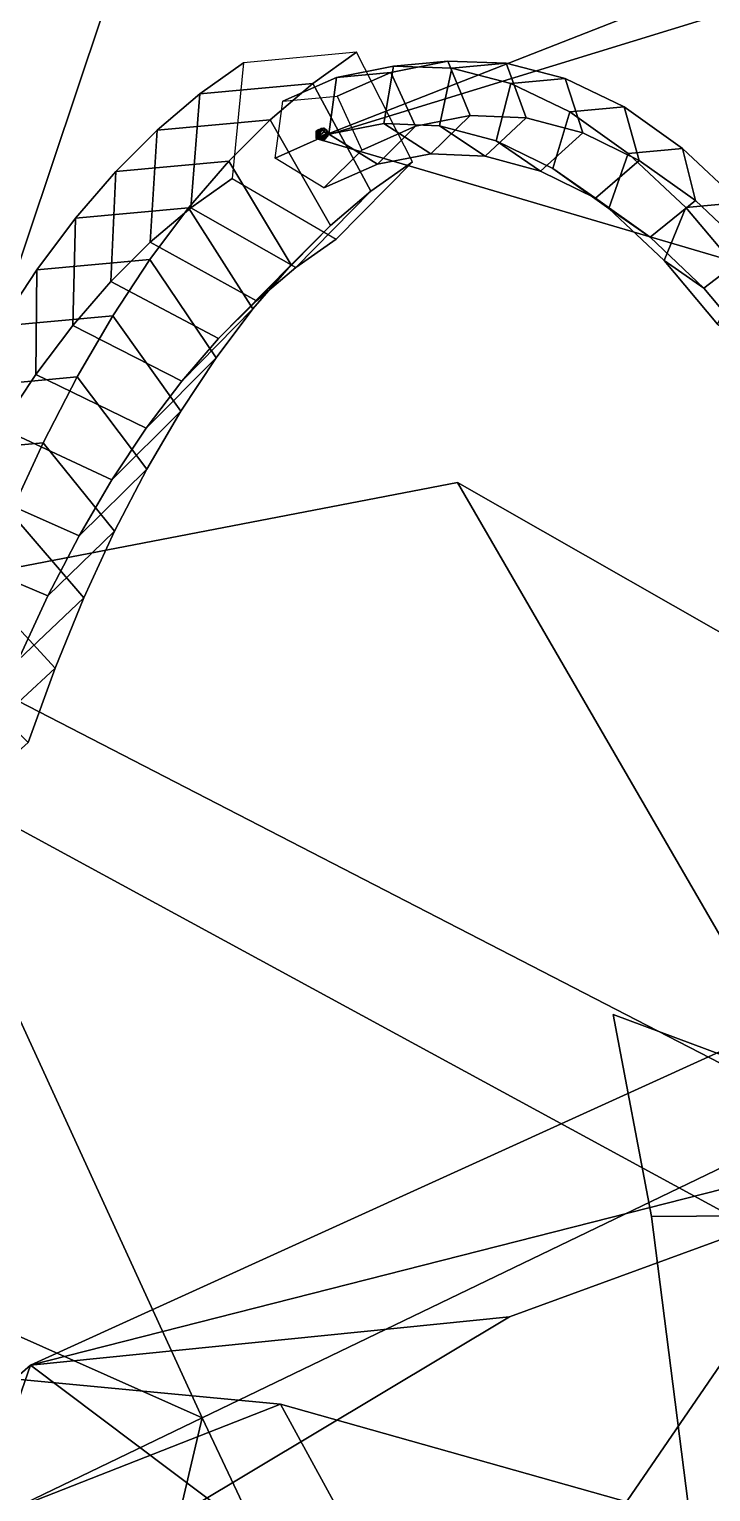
# Model space of a CAD drawing. Header units: metres. Extents: x -219 to 389, y -251 to 301.
# Drawn here: x 241.09 to 245.84, y 13.91 to 24.11 of the extents above; entities that cross this region are included whole.
import ezdxf

# ---------------------------------------------------------------- set-up
doc = ezdxf.new("R2010")
doc.units = ezdxf.units.M

msp = doc.modelspace()

# ---------------------------------------------------------------- linework, layer by layer
at = {"layer": 'Breeder_2Pdncle', "color": 3}
for points in [[(240.3119, 14.7577, 758.2787), (242.8409, 14.5199, 761.8264), (238.5516, 12.8354, 764.7711), (236.0226, 13.07321, 761.2236)], [(240.9989, 10.1896, 753.6501), (243.0566, 10.389, 756.7614), (240.3119, 14.7577, 758.2787), (237.92, 14.4864, 754.6397)], [(243.0566, 10.389, 756.7614), (245.2293, 10.1526, 759.7908), (242.8409, 14.5199, 761.8264), (240.3119, 14.7577, 758.2787)], [(242.8409, 14.5199, 761.8264), (245.4689, 13.7766, 765.2291), (241.1796, 12.09212, 768.1738), (238.5516, 12.8354, 764.7711)], [(245.2293, 10.1526, 759.7908), (247.4844, 9.4839, 762.6929), (245.4689, 13.7766, 765.2291), (242.8409, 14.5199, 761.8264)]]:
    msp.add_3dface(points, dxfattribs=at)
at = {"layer": 'Breeder_Intrnd', "color": 3}
for points in [[(242.2783, 23.6564, 770.4418), (242.5835, 23.873, 771.1353), (242.5045, 23.06624, 771.4212), (242.2147, 22.8616, 770.7629)], [(243.067, 23.7293, 770.072), (243.3721, 23.9459, 770.7654), (242.5835, 23.873, 771.1353), (242.2783, 23.6564, 770.4418)], [(243.4718, 22.9778, 770.1734), (243.7616, 23.1825, 770.8317), (243.3721, 23.9459, 770.7654), (243.067, 23.7293, 770.072)], [(242.7695, 23.476, 769.3876), (243.067, 23.7293, 770.072), (242.2783, 23.6564, 770.4418), (241.9809, 23.403, 769.7575)], [(243.1893, 22.7383, 769.5237), (243.4718, 22.9778, 770.1734), (243.067, 23.7293, 770.072), (242.7695, 23.476, 769.3876)], [(241.9809, 23.403, 769.7575), (242.2783, 23.6564, 770.4418), (242.2147, 22.8616, 770.7629), (241.9322, 22.622, 770.1133)], [(242.4805, 23.1864, 768.7142), (242.7695, 23.476, 769.3876), (241.9809, 23.403, 769.7575), (241.6918, 23.1135, 769.084)], [(242.9148, 22.4644, 768.8844), (243.1893, 22.7383, 769.5237), (242.7695, 23.476, 769.3876), (242.4805, 23.1864, 768.7142)], [(241.6918, 23.1135, 769.084), (241.9809, 23.403, 769.7575), (241.9322, 22.622, 770.1133), (241.6577, 22.3481, 769.4739)], [(242.2006, 22.8614, 768.0532), (242.4805, 23.1864, 768.7142), (241.6918, 23.1135, 769.084), (241.4119, 22.7885, 768.4231)], [(242.649, 22.1569, 768.2568), (242.9148, 22.4644, 768.8844), (242.4805, 23.1864, 768.7142), (242.2006, 22.8614, 768.0532)], [(242.9481, 22.4446, 770.598), (243.2284, 22.6419, 771.2346), (243.7616, 23.1825, 770.8317), (243.4718, 22.9778, 770.1734)], [(241.4119, 22.7885, 768.4231), (241.6918, 23.1135, 769.084), (241.6577, 22.3481, 769.4739), (241.3919, 22.04063, 768.8464)], [(242.2147, 22.8616, 770.7629), (242.5045, 23.06624, 771.4212), (243.2284, 22.6419, 771.2346), (242.9481, 22.4446, 770.598)], [(242.6748, 22.2136, 769.9697), (242.9481, 22.4446, 770.598), (243.4718, 22.9778, 770.1734), (243.1893, 22.7383, 769.5237)], [(241.9305, 22.5017, 767.4063), (242.2006, 22.8614, 768.0532), (241.4119, 22.7885, 768.4231), (241.1418, 22.4288, 767.7761)], [(242.3924, 21.8164, 767.6425), (242.649, 22.1569, 768.2568), (242.2006, 22.8614, 768.0532), (241.9305, 22.5017, 767.4063)], [(241.9322, 22.622, 770.1133), (242.2147, 22.8616, 770.7629), (242.9481, 22.4446, 770.598), (242.6748, 22.2136, 769.9697)], [(241.1418, 22.4288, 767.7761), (241.4119, 22.7885, 768.4231), (241.3919, 22.04063, 768.8464), (241.1353, 21.7001, 768.2321)], [(242.4093, 21.9493, 769.3513), (242.6748, 22.2136, 769.9697), (243.1893, 22.7383, 769.5237), (242.9148, 22.4644, 768.8844)], [(241.6577, 22.3481, 769.4739), (241.9322, 22.622, 770.1133), (242.6748, 22.2136, 769.9697), (242.4093, 21.9493, 769.3513)], [(241.6708, 22.1083, 766.775), (241.9305, 22.5017, 767.4063), (241.1418, 22.4288, 767.7761), (240.8821, 22.03534, 767.1448)], [(242.1457, 21.4438, 767.043), (242.3924, 21.8164, 767.6425), (241.9305, 22.5017, 767.4063), (241.6708, 22.1083, 766.775)], [(242.152, 21.6525, 768.7442), (242.4093, 21.9493, 769.3513), (242.9148, 22.4644, 768.8844), (242.649, 22.1569, 768.2568)], [(240.8821, 22.03534, 767.1448), (241.1418, 22.4288, 767.7761), (241.1353, 21.7001, 768.2321), (240.8886, 21.3275, 767.6325)], [(241.3919, 22.04063, 768.8464), (241.6577, 22.3481, 769.4739), (242.4093, 21.9493, 769.3513), (242.152, 21.6525, 768.7442)], [(241.9038, 21.3238, 768.15), (242.152, 21.6525, 768.7442), (242.649, 22.1569, 768.2568), (242.3924, 21.8164, 767.6425)], [(241.4222, 21.6819, 766.1607), (241.6708, 22.1083, 766.775), (240.8821, 22.03534, 767.1448), (240.6335, 21.6089, 766.5305)], [(241.1353, 21.7001, 768.2321), (241.3919, 22.04063, 768.8464), (242.152, 21.6525, 768.7442), (241.9038, 21.3238, 768.15)], [(241.9095, 21.04002, 766.4597), (242.1457, 21.4438, 767.043), (241.6708, 22.1083, 766.775), (241.4222, 21.6819, 766.1607)], [(241.6651, 20.964, 767.57), (241.9038, 21.3238, 768.15), (242.3924, 21.8164, 767.6425), (242.1457, 21.4438, 767.043)], [(241.1853, 21.2237, 765.565), (241.4222, 21.6819, 766.1607), (240.6335, 21.6089, 766.5305), (240.3966, 21.1507, 765.9348)], [(240.8886, 21.3275, 767.6325), (241.1353, 21.7001, 768.2321), (241.9038, 21.3238, 768.15), (241.6651, 20.964, 767.57)], [(241.6844, 20.6059, 765.8939), (241.9095, 21.04002, 766.4597), (241.4222, 21.6819, 766.1607), (241.1853, 21.2237, 765.565)], [(241.4365, 20.5741, 767.0056), (241.6651, 20.964, 767.57), (242.1457, 21.4438, 767.043), (241.9095, 21.04002, 766.4597)], [(240.6524, 20.9237, 767.0491), (240.8886, 21.3275, 767.6325), (241.6651, 20.964, 767.57), (241.4365, 20.5741, 767.0056)], [(240.9606, 20.7347, 764.9894), (241.1853, 21.2237, 765.565), (240.3966, 21.1507, 765.9348), (240.1719, 20.6618, 765.3592)], [(241.4708, 20.1427, 765.3471), (241.6844, 20.6059, 765.8939), (241.1853, 21.2237, 765.565), (240.9606, 20.7347, 764.9894)], [(241.2186, 20.1549, 766.4583), (241.4365, 20.5741, 767.0056), (241.9095, 21.04002, 766.4597), (241.6844, 20.6059, 765.8939)], [(240.4273, 20.4896, 766.4834), (240.6524, 20.9237, 767.0491), (241.4365, 20.5741, 767.0056), (241.2186, 20.1549, 766.4583)], [(241.2694, 19.6513, 764.8207), (241.4708, 20.1427, 765.3471), (240.9606, 20.7347, 764.9894), (240.7486, 20.2162, 764.4352)], [(241.0119, 19.7074, 765.9292), (241.2186, 20.1549, 766.4583), (241.6844, 20.6059, 765.8939), (241.4708, 20.1427, 765.3471)], [(240.2137, 20.02643, 765.9366), (240.4273, 20.4896, 766.4834), (241.2186, 20.1549, 766.4583), (241.0119, 19.7074, 765.9292)], [(241.0806, 19.1331, 764.3158), (241.2694, 19.6513, 764.8207), (240.7486, 20.2162, 764.4352), (240.55, 19.6694, 763.9037)], [(240.8169, 19.2328, 765.4198), (241.0119, 19.7074, 765.9292), (241.4708, 20.1427, 765.3471), (241.2694, 19.6513, 764.8207)], [(240.6341, 18.7321, 764.9312), (240.8169, 19.2328, 765.4198), (241.2694, 19.6513, 764.8207), (241.0806, 19.1331, 764.3158)]]:
    msp.add_3dface(points, dxfattribs=at)
at = {"layer": 'Breeder_Leaf', "color": 3}
for points in [[(228.2373, 69.8828, 104.9231), (265.9114, 4.9972, 60.4566), (225.3758, 27.03698, 104.7662)], [(228.2373, 69.8828, 104.9231), (225.3758, 27.03698, 104.7662), (265.9114, 4.9972, 60.4566)], [(234.3943, 25.4744, 735.886), (242.6145, 27.2468, 731.9849), (240.7389, 21.6493, 736.7704)], [(234.3943, 25.4744, 735.886), (240.7389, 21.6493, 736.7704), (242.6145, 27.2468, 731.9849)], [(265.9114, 4.9972, 60.4566), (215.0832, 0.6463, 135.5015), (225.3758, 27.03698, 104.7662)], [(265.9114, 4.9972, 60.4566), (225.3758, 27.03698, 104.7662), (215.0832, 0.6463, 135.5015)], [(239.6917, 20.1016, 785.0446), (244.0757, 20.9452, 782.7405), (246.6417, 16.5178, 782.3834)], [(239.6917, 20.1016, 785.0446), (246.6417, 16.5178, 782.3834), (244.0757, 20.9452, 782.7405)], [(246.6417, 16.5178, 782.3834), (244.0757, 20.9452, 782.7405), (246.4726, 19.5797, 779.8682)], [(246.6417, 16.5178, 782.3834), (246.4726, 19.5797, 779.8682), (244.0757, 20.9452, 782.7405)], [(242.2945, 14.4236, 784.4057), (235.1361, 17.612, 788.1014), (239.6917, 20.1016, 785.0446)], [(242.2945, 14.4236, 784.4057), (239.6917, 20.1016, 785.0446), (235.1361, 17.612, 788.1014)], [(239.6917, 20.1016, 785.0446), (246.6417, 16.5178, 782.3834), (242.2945, 14.4236, 784.4057)], [(239.6917, 20.1016, 785.0446), (242.2945, 14.4236, 784.4057), (246.6417, 16.5178, 782.3834)], [(235.1361, 17.612, 788.1014), (242.2945, 14.4236, 784.4057), (237.4124, 12.07163, 786.6938)], [(235.1361, 17.612, 788.1014), (237.4124, 12.07163, 786.6938), (242.2945, 14.4236, 784.4057)], [(248.8764, 15.8526, 781.9397), (245.4287, 15.8282, 785.738), (245.1607, 17.2369, 782.0226)], [(248.8764, 15.8526, 781.9397), (245.1607, 17.2369, 782.0226), (245.4287, 15.8282, 785.738)], [(246.6417, 16.5178, 782.3834), (245.3519, 7.9568, 784.9577), (242.2945, 14.4236, 784.4057)], [(246.6417, 16.5178, 782.3834), (242.2945, 14.4236, 784.4057), (245.3519, 7.9568, 784.9577)], [(246.6417, 16.5178, 782.3834), (248.9139, 10.5289, 782.6766), (245.3519, 7.9568, 784.9577)], [(246.6417, 16.5178, 782.3834), (245.3519, 7.9568, 784.9577), (248.9139, 10.5289, 782.6766)], [(245.9675, 11.5986, 788.3948), (245.4287, 15.8282, 785.738), (248.8764, 15.8526, 781.9397)], [(245.9675, 11.5986, 788.3948), (248.8764, 15.8526, 781.9397), (245.4287, 15.8282, 785.738)], [(242.2945, 14.4236, 784.4057), (240.3716, 6.258, 787.7433), (237.4124, 12.07163, 786.6938)], [(242.2945, 14.4236, 784.4057), (237.4124, 12.07163, 786.6938), (240.3716, 6.258, 787.7433)], [(245.3519, 7.9568, 784.9577), (240.3716, 6.258, 787.7433), (242.2945, 14.4236, 784.4057)], [(245.3519, 7.9568, 784.9577), (242.2945, 14.4236, 784.4057), (240.3716, 6.258, 787.7433)]]:
    msp.add_3dface(points, dxfattribs=at)
at = {"layer": 'Breeder_Mrstm', "color": 3}
for points in [[(243.1084, 23.4027, 771.1542), (243.1348, 23.4107, 771.1421), (243.0894, 23.3448, 771.077)], [(243.1084, 23.4027, 771.1542), (243.0894, 23.3448, 771.077), (243.1348, 23.4107, 771.1421)], [(243.0894, 23.3448, 771.077), (243.1247, 23.4042, 771.1465), (243.1479, 23.3927, 771.14)], [(243.0894, 23.3448, 771.077), (243.1479, 23.3927, 771.14), (243.1247, 23.4042, 771.1465)], [(243.0894, 23.3448, 771.077), (243.0932, 23.3845, 771.1665), (243.1084, 23.4027, 771.1542)], [(243.0894, 23.3448, 771.077), (243.1084, 23.4027, 771.1542), (243.0932, 23.3845, 771.1665)], [(243.0914, 23.3676, 771.1726), (243.0902, 23.3969, 771.166), (243.0894, 23.3448, 771.077)], [(243.0914, 23.3676, 771.1726), (243.0894, 23.3448, 771.077), (243.0902, 23.3969, 771.166)], [(243.1479, 23.3927, 771.14), (243.1665, 23.369, 771.1411), (243.0894, 23.3448, 771.077)], [(243.1479, 23.3927, 771.14), (243.0894, 23.3448, 771.077), (243.1665, 23.369, 771.1411)], [(243.0894, 23.3448, 771.077), (243.1562, 23.3767, 771.1412), (243.1556, 23.3513, 771.1494)], [(243.0894, 23.3448, 771.077), (243.1556, 23.3513, 771.1494), (243.1562, 23.3767, 771.1412)], [(243.0894, 23.3448, 771.077), (243.105, 23.3447, 771.1738), (243.0914, 23.3676, 771.1726)], [(243.0894, 23.3448, 771.077), (243.0914, 23.3676, 771.1726), (243.105, 23.3447, 771.1738)], [(243.0902, 23.3969, 771.166), (243.1067, 23.3804, 771.2077), (243.1093, 23.4073, 771.1962)], [(243.0902, 23.3969, 771.166), (243.1093, 23.4073, 771.1962), (243.1067, 23.3804, 771.2077)], [(243.0914, 23.3676, 771.1726), (243.1067, 23.3804, 771.2077), (243.0902, 23.3969, 771.166)], [(243.0914, 23.3676, 771.1726), (243.0902, 23.3969, 771.166), (243.1067, 23.3804, 771.2077)], [(243.0914, 23.3676, 771.1726), (243.1193, 23.354, 771.2104), (243.1067, 23.3804, 771.2077)], [(243.0914, 23.3676, 771.1726), (243.1067, 23.3804, 771.2077), (243.1193, 23.354, 771.2104)], [(243.105, 23.3447, 771.1738), (243.1193, 23.354, 771.2104), (243.0914, 23.3676, 771.1726)], [(243.105, 23.3447, 771.1738), (243.0914, 23.3676, 771.1726), (243.1193, 23.354, 771.2104)], [(243.0932, 23.3845, 771.1665), (243.1067, 23.3965, 771.2027), (243.1084, 23.4027, 771.1542)], [(243.0932, 23.3845, 771.1665), (243.1084, 23.4027, 771.1542), (243.1067, 23.3965, 771.2027)], [(243.0947, 23.3457, 771.1799), (243.135, 23.3468, 771.2057), (243.1095, 23.3607, 771.2106)], [(243.0947, 23.3457, 771.1799), (243.1095, 23.3607, 771.2106), (243.135, 23.3468, 771.2057)], [(243.1084, 23.4027, 771.1542), (243.1067, 23.3965, 771.2027), (243.1255, 23.4144, 771.1888)], [(243.1084, 23.4027, 771.1542), (243.1255, 23.4144, 771.1888), (243.1067, 23.3965, 771.2027)], [(243.1084, 23.4027, 771.1542), (243.1255, 23.4144, 771.1888), (243.1348, 23.4107, 771.1421)], [(243.1084, 23.4027, 771.1542), (243.1348, 23.4107, 771.1421), (243.1255, 23.4144, 771.1888)], [(243.1247, 23.4042, 771.1465), (243.1403, 23.4176, 771.1813), (243.1479, 23.3927, 771.14)], [(243.1247, 23.4042, 771.1465), (243.1479, 23.3927, 771.14), (243.1403, 23.4176, 771.1813)], [(243.1348, 23.4107, 771.1421), (243.1255, 23.4144, 771.1888), (243.1514, 23.4161, 771.1749)], [(243.1348, 23.4107, 771.1421), (243.1514, 23.4161, 771.1749), (243.1255, 23.4144, 771.1888)], [(243.1479, 23.3927, 771.14), (243.1403, 23.4176, 771.1813), (243.1647, 23.4024, 771.1753)], [(243.1479, 23.3927, 771.14), (243.1647, 23.4024, 771.1753), (243.1403, 23.4176, 771.1813)], [(243.1556, 23.3513, 771.1494), (243.1705, 23.3609, 771.1857), (243.1418, 23.3291, 771.1644)], [(243.1556, 23.3513, 771.1494), (243.1418, 23.3291, 771.1644), (243.1705, 23.3609, 771.1857)], [(243.1418, 23.3291, 771.1644), (243.1705, 23.3609, 771.1857), (243.1517, 23.3418, 771.1979)], [(243.1418, 23.3291, 771.1644), (243.1517, 23.3418, 771.1979), (243.1705, 23.3609, 771.1857)], [(243.1479, 23.3927, 771.14), (243.1647, 23.4024, 771.1753), (243.1665, 23.369, 771.1411)], [(243.1479, 23.3927, 771.14), (243.1665, 23.369, 771.1411), (243.1647, 23.4024, 771.1753)], [(243.1562, 23.3767, 771.1412), (243.174, 23.3883, 771.1756), (243.1556, 23.3513, 771.1494)], [(243.1562, 23.3767, 771.1412), (243.1556, 23.3513, 771.1494), (243.174, 23.3883, 771.1756)], [(243.1556, 23.3513, 771.1494), (243.174, 23.3883, 771.1756), (243.1705, 23.3609, 771.1857)], [(243.1556, 23.3513, 771.1494), (243.1705, 23.3609, 771.1857), (243.174, 23.3883, 771.1756)], [(243.1665, 23.369, 771.1411), (243.1647, 23.4024, 771.1753), (243.1774, 23.3759, 771.176)], [(243.1665, 23.369, 771.1411), (243.1774, 23.3759, 771.176), (243.1647, 23.4024, 771.1753)], [(243.1556, 23.3513, 771.1494), (243.1418, 23.3291, 771.1644), (243.0894, 23.3448, 771.077)], [(243.1556, 23.3513, 771.1494), (243.0894, 23.3448, 771.077), (243.1418, 23.3291, 771.1644)], [(243.1209, 23.3354, 771.1696), (243.0947, 23.3457, 771.1799), (243.0894, 23.3448, 771.077)], [(243.1209, 23.3354, 771.1696), (243.0894, 23.3448, 771.077), (243.0947, 23.3457, 771.1799)], [(243.0894, 23.3448, 771.077), (243.1445, 23.3398, 771.1579), (243.1209, 23.3354, 771.1696)], [(243.0894, 23.3448, 771.077), (243.1209, 23.3354, 771.1696), (243.1445, 23.3398, 771.1579)], [(243.1209, 23.3354, 771.1696), (243.135, 23.3468, 771.2057), (243.0947, 23.3457, 771.1799)], [(243.1209, 23.3354, 771.1696), (243.0947, 23.3457, 771.1799), (243.135, 23.3468, 771.2057)], [(243.1445, 23.3398, 771.1579), (243.1616, 23.3488, 771.1934), (243.1209, 23.3354, 771.1696)], [(243.1445, 23.3398, 771.1579), (243.1209, 23.3354, 771.1696), (243.1616, 23.3488, 771.1934)], [(243.1209, 23.3354, 771.1696), (243.1616, 23.3488, 771.1934), (243.135, 23.3468, 771.2057)], [(243.1209, 23.3354, 771.1696), (243.135, 23.3468, 771.2057), (243.1616, 23.3488, 771.1934)]]:
    msp.add_3dface(points, dxfattribs=at)
at = {"layer": 'Breeder_Petiole', "color": 3}
for points in [[(243.6106, 23.8053, 771.7836), (244.0085, 23.8847, 772.6476), (243.63, 23.8497, 772.8251), (243.2322, 23.7703, 771.9611)], [(243.7822, 23.4302, 771.7811), (244.1642, 23.5046, 772.6102), (244.0085, 23.8847, 772.6476), (243.6106, 23.8053, 771.7836)], [(244.0085, 23.8847, 772.6476), (244.4147, 23.8709, 773.5112), (244.0363, 23.8359, 773.6887), (243.63, 23.8497, 772.8251)], [(244.1642, 23.5046, 772.6102), (244.5542, 23.4895, 773.439), (244.4147, 23.8709, 773.5112), (244.0085, 23.8847, 772.6476)], [(244.4147, 23.8709, 773.5112), (244.8256, 23.7639, 774.3662), (244.4471, 23.7289, 774.5437), (244.0363, 23.8359, 773.6887)], [(244.5542, 23.4895, 773.439), (244.9485, 23.3851, 774.2592), (244.8256, 23.7639, 774.3662), (244.4147, 23.8709, 773.5112)], [(242.8577, 23.6045, 771.1296), (243.2322, 23.7703, 771.9611), (243.179, 23.3744, 772.0639), (242.8044, 23.2087, 771.2325)], [(243.2361, 23.6396, 770.9521), (243.6106, 23.8053, 771.7836), (243.2322, 23.7703, 771.9611), (242.8577, 23.6045, 771.1296)], [(243.2322, 23.7703, 771.9611), (243.63, 23.8497, 772.8251), (243.561, 23.4488, 772.8931), (243.179, 23.3744, 772.0639)], [(243.4076, 23.2645, 770.9496), (243.7822, 23.4302, 771.7811), (243.6106, 23.8053, 771.7836), (243.2361, 23.6396, 770.9521)], [(243.63, 23.8497, 772.8251), (244.0363, 23.8359, 773.6887), (243.951, 23.4337, 773.7218), (243.561, 23.4488, 772.8931)], [(244.0363, 23.8359, 773.6887), (244.4471, 23.7289, 774.5437), (244.3453, 23.3293, 774.542), (243.951, 23.4337, 773.7218)], [(244.8256, 23.7639, 774.3662), (245.237, 23.5648, 775.2042), (244.8585, 23.5298, 775.3817), (244.4471, 23.7289, 774.5437)], [(244.9485, 23.3851, 774.2592), (245.3432, 23.1922, 775.0629), (245.237, 23.5648, 775.2042), (244.8256, 23.7639, 774.3662)], [(244.4471, 23.7289, 774.5437), (244.8585, 23.5298, 775.3817), (244.74, 23.1364, 775.3457), (244.3453, 23.3293, 774.542)], [(245.237, 23.5648, 775.2042), (245.645, 23.2755, 776.0172), (245.2665, 23.2405, 776.1947), (244.8585, 23.5298, 775.3817)], [(245.3432, 23.1922, 775.0629), (245.7346, 22.9128, 775.8425), (245.645, 23.2755, 776.0172), (245.237, 23.5648, 775.2042)], [(243.517, 23.1654, 771.9533), (243.8892, 23.2368, 772.7611), (244.1642, 23.5046, 772.6102), (243.7822, 23.4302, 771.7811)], [(243.8892, 23.2368, 772.7611), (244.2692, 23.2209, 773.5683), (244.5542, 23.4895, 773.439), (244.1642, 23.5046, 772.6102)], [(244.2692, 23.2209, 773.5683), (244.6533, 23.1179, 774.3671), (244.9485, 23.3851, 774.2592), (244.5542, 23.4895, 773.439)], [(244.8585, 23.5298, 775.3817), (245.2665, 23.2405, 776.1947), (245.1315, 22.857, 776.1254), (244.74, 23.1364, 775.3457)], [(242.8044, 23.2087, 771.2325), (243.179, 23.3744, 772.0639), (243.517, 23.1654, 771.9533), (243.1424, 22.9997, 771.1219)], [(243.1424, 22.9997, 771.1219), (243.517, 23.1654, 771.9533), (243.7822, 23.4302, 771.7811), (243.4076, 23.2645, 770.9496)], [(243.179, 23.3744, 772.0639), (243.561, 23.4488, 772.8931), (243.8892, 23.2368, 772.7611), (243.517, 23.1654, 771.9533)], [(243.561, 23.4488, 772.8931), (243.951, 23.4337, 773.7218), (244.2692, 23.2209, 773.5683), (243.8892, 23.2368, 772.7611)], [(243.951, 23.4337, 773.7218), (244.3453, 23.3293, 774.542), (244.6533, 23.1179, 774.3671), (244.2692, 23.2209, 773.5683)], [(244.6533, 23.1179, 774.3671), (245.0378, 22.9289, 775.1498), (245.3432, 23.1922, 775.0629), (244.9485, 23.3851, 774.2592)], [(244.3453, 23.3293, 774.542), (244.74, 23.1364, 775.3457), (245.0378, 22.9289, 775.1498), (244.6533, 23.1179, 774.3671)], [(245.645, 23.2755, 776.0172), (246.0457, 22.8988, 776.7974), (245.6672, 22.8638, 776.9748), (245.2665, 23.2405, 776.1947)], [(245.7346, 22.9128, 775.8425), (246.119, 22.5496, 776.5904), (246.0457, 22.8988, 776.7974), (245.645, 23.2755, 776.0172)], [(245.0378, 22.9289, 775.1498), (245.4191, 22.6557, 775.9089), (245.7346, 22.9128, 775.8425), (245.3432, 23.1922, 775.0629)], [(245.2665, 23.2405, 776.1947), (245.6672, 22.8638, 776.9748), (245.5158, 22.4938, 776.8732), (245.1315, 22.857, 776.1254)], [(244.74, 23.1364, 775.3457), (245.1315, 22.857, 776.1254), (245.4191, 22.6557, 775.9089), (245.0378, 22.9289, 775.1498)], [(245.1315, 22.857, 776.1254), (245.5158, 22.4938, 776.8732), (245.7934, 22.3008, 776.637), (245.4191, 22.6557, 775.9089)], [(245.4191, 22.6557, 775.9089), (245.7934, 22.3008, 776.637), (246.119, 22.5496, 776.5904), (245.7346, 22.9128, 775.8425)], [(245.6672, 22.8638, 776.9748), (246.0568, 22.4032, 777.7146), (245.8893, 22.0503, 777.5823), (245.5158, 22.4938, 776.8732)], [(246.0457, 22.8988, 776.7974), (246.4352, 22.4382, 777.5372), (246.0568, 22.4032, 777.7146), (245.6672, 22.8638, 776.9748)], [(245.7934, 22.3008, 776.637), (246.1571, 21.8676, 777.3272), (246.4925, 22.1061, 777.2995), (246.119, 22.5496, 776.5904)], [(245.5158, 22.4938, 776.8732), (245.8893, 22.0503, 777.5823), (246.1571, 21.8676, 777.3272), (245.7934, 22.3008, 776.637)]]:
    msp.add_3dface(points, dxfattribs=at)
at = {"layer": 'Breeder_Stipule', "color": 3}
for points in [[(249.7117, 25.9392, 766.8865), (251.668, 25.98, 771.8654), (243.0894, 23.3448, 771.077)], [(249.7117, 25.9392, 766.8865), (243.0894, 23.3448, 771.077), (251.668, 25.98, 771.8654)], [(243.0894, 23.3448, 771.077), (247.8799, 21.934, 763.4021), (249.7117, 25.9392, 766.8865)], [(243.0894, 23.3448, 771.077), (249.7117, 25.9392, 766.8865), (247.8799, 21.934, 763.4021)], [(241.0975, 14.7911, 746.7205), (244.2714, 12.4043, 739.291), (248.0853, 17.9695, 741.1437)], [(241.0975, 14.7911, 746.7205), (248.0853, 17.9695, 741.1437), (244.2714, 12.4043, 739.291)], [(248.0853, 17.9695, 741.1437), (249.0541, 16.8145, 747.6248), (241.0975, 14.7911, 746.7205)], [(248.0853, 17.9695, 741.1437), (241.0975, 14.7911, 746.7205), (249.0541, 16.8145, 747.6248)], [(248.0853, 17.9695, 741.1437), (244.2714, 12.4043, 739.291), (250.7829, 15.1747, 736.2726)], [(248.0853, 17.9695, 741.1437), (250.7829, 15.1747, 736.2726), (244.2714, 12.4043, 739.291)], [(241.0975, 14.7911, 746.7205), (249.0541, 16.8145, 747.6248), (244.4391, 15.1285, 752.2701)], [(241.0975, 14.7911, 746.7205), (244.4391, 15.1285, 752.2701), (249.0541, 16.8145, 747.6248)], [(241.0975, 14.7911, 746.7205), (244.4391, 15.1285, 752.2701), (235.0754, 9.5216, 752.7343)], [(241.0975, 14.7911, 746.7205), (235.0754, 9.5216, 752.7343), (244.4391, 15.1285, 752.2701)], [(235.0754, 9.5216, 752.7343), (239.3507, 9.7491, 742.4896), (241.0975, 14.7911, 746.7205)], [(235.0754, 9.5216, 752.7343), (241.0975, 14.7911, 746.7205), (239.3507, 9.7491, 742.4896)], [(241.0975, 14.7911, 746.7205), (239.3507, 9.7491, 742.4896), (244.2714, 12.4043, 739.291)], [(241.0975, 14.7911, 746.7205), (244.2714, 12.4043, 739.291), (239.3507, 9.7491, 742.4896)]]:
    msp.add_3dface(points, dxfattribs=at)

doc.saveas('drawing.dxf')
